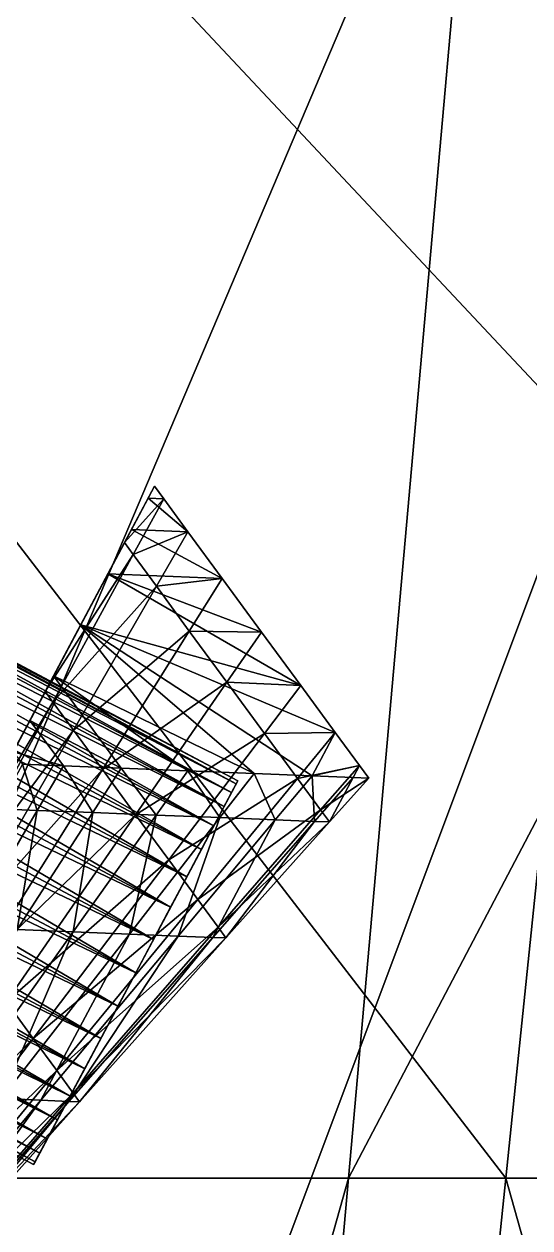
# Model space of a CAD drawing. Header units: metres. Extents: x -2.35 to 2.28, y -2.72 to 2.54.
# Drawn here: x 0.1122 to 0.2284, y 2.0542 to 2.3308 of the extents above; entities that cross this region are included whole.
import ezdxf

# ---------------------------------------------------------------- set-up
doc = ezdxf.new("R2010")
doc.units = ezdxf.units.M

msp = doc.modelspace()

# ---------------------------------------------------------------- linework, layer by layer
at = {"layer": 'Cylinder 10'}
for points in [[(0.16091, 2.15628, 1.27458), (-0.0155, 2.25008, 1.27458), (-0.01656, 2.24809, 1.26617)], [(0.15985, 2.15429, 1.30033), (-0.01656, 2.24809, 1.30033), (-0.0155, 2.25008, 1.29192)], [(0.16127, 2.15695, 1.28325), (-0.01515, 2.25075, 1.28325), (-0.0155, 2.25008, 1.27458)], [(0.16091, 2.15628, 1.29192), (-0.0155, 2.25008, 1.29192), (-0.01515, 2.25075, 1.28325)], [(0.16127, 2.15695, 1.28325), (-0.0155, 2.25008, 1.27458), (0.16091, 2.15628, 1.27458)], [(0.15985, 2.15429, 1.30033), (-0.0155, 2.25008, 1.29192), (0.16091, 2.15628, 1.29192)], [(0.16091, 2.15628, 1.29192), (-0.01515, 2.25075, 1.28325), (0.16127, 2.15695, 1.28325)], [(0.15985, 2.15429, 1.26617), (-0.01656, 2.24809, 1.26617), (-0.01829, 2.24484, 1.25828)], [(0.15812, 2.15104, 1.30823), (-0.01829, 2.24484, 1.30823), (-0.01656, 2.24809, 1.30033)], [(0.16091, 2.15628, 1.27458), (-0.01656, 2.24809, 1.26617), (0.15985, 2.15429, 1.26617)], [(0.15812, 2.15104, 1.30823), (-0.01656, 2.24809, 1.30033), (0.15985, 2.15429, 1.30033)], [(0.15812, 2.15104, 1.25828), (-0.01829, 2.24484, 1.25828), (-0.02063, 2.24043, 1.25114)], [(0.15578, 2.14663, 1.31536), (-0.02063, 2.24043, 1.31536), (-0.01829, 2.24484, 1.30823)], [(0.15985, 2.15429, 1.26617), (-0.01829, 2.24484, 1.25828), (0.15812, 2.15104, 1.25828)], [(0.15578, 2.14663, 1.31536), (-0.01829, 2.24484, 1.30823), (0.15812, 2.15104, 1.30823)], [(0.15578, 2.14663, 1.25114), (-0.02063, 2.24043, 1.25114), (-0.02352, 2.23499, 1.24499)], [(0.15289, 2.14119, 1.32151), (-0.02352, 2.23499, 1.32151), (-0.02063, 2.24043, 1.31536)], [(0.15812, 2.15104, 1.25828), (-0.02063, 2.24043, 1.25114), (0.15578, 2.14663, 1.25114)], [(0.15289, 2.14119, 1.32151), (-0.02063, 2.24043, 1.31536), (0.15578, 2.14663, 1.31536)], [(0.14954, 2.13489, 1.32651), (-0.02687, 2.2287, 1.32651), (-0.02352, 2.23499, 1.32151)], [(0.15289, 2.14119, 1.24499), (-0.02352, 2.23499, 1.24499), (-0.02687, 2.2287, 1.23999)], [(0.14954, 2.13489, 1.32651), (-0.02352, 2.23499, 1.32151), (0.15289, 2.14119, 1.32151)], [(0.15578, 2.14663, 1.25114), (-0.02352, 2.23499, 1.24499), (0.15289, 2.14119, 1.24499)], [(0.14584, 2.12793, 1.33019), (-0.03058, 2.22173, 1.33019), (-0.02687, 2.2287, 1.32651)], [(0.14954, 2.1349, 1.23999), (-0.02687, 2.2287, 1.23999), (-0.03058, 2.22173, 1.23631)], [(0.14584, 2.12793, 1.33019), (-0.02687, 2.2287, 1.32651), (0.14954, 2.13489, 1.32651)], [(0.15289, 2.14119, 1.24499), (-0.02687, 2.2287, 1.23999), (0.14954, 2.1349, 1.23999)], [(0.14189, 2.1205, 1.33244), (-0.03452, 2.2143, 1.33244), (-0.03058, 2.22173, 1.33019)], [(0.14584, 2.12793, 1.23631), (-0.03058, 2.22173, 1.23631), (-0.03452, 2.2143, 1.23406)], [(0.14189, 2.1205, 1.33244), (-0.03058, 2.22173, 1.33019), (0.14584, 2.12793, 1.33019)], [(0.14954, 2.1349, 1.23999), (-0.03058, 2.22173, 1.23631), (0.14584, 2.12793, 1.23631)], [(0.13782, 2.11284, 1.3332), (-0.0386, 2.20664, 1.3332), (-0.03452, 2.2143, 1.33244)], [(0.14189, 2.1205, 1.23406), (-0.03452, 2.2143, 1.23406), (-0.0386, 2.20664, 1.2333)], [(0.13782, 2.11284, 1.3332), (-0.03452, 2.2143, 1.33244), (0.14189, 2.1205, 1.33244)], [(0.14584, 2.12793, 1.23631), (-0.03452, 2.2143, 1.23406), (0.14189, 2.1205, 1.23406)], [(0.13374, 2.10518, 1.33244), (-0.04267, 2.19899, 1.33244), (-0.0386, 2.20664, 1.3332)], [(0.13782, 2.11284, 1.2333), (-0.0386, 2.20664, 1.2333), (-0.04267, 2.19899, 1.23406)], [(0.13374, 2.10518, 1.33244), (-0.0386, 2.20664, 1.3332), (0.13782, 2.11284, 1.3332)], [(0.14189, 2.1205, 1.23406), (-0.0386, 2.20664, 1.2333), (0.13782, 2.11284, 1.2333)], [(0.1298, 2.09776, 1.33019), (-0.04662, 2.19156, 1.33019), (-0.04267, 2.19899, 1.33244)], [(0.13374, 2.10519, 1.23406), (-0.04267, 2.19899, 1.23406), (-0.04662, 2.19156, 1.23631)], [(0.1298, 2.09776, 1.33019), (-0.04267, 2.19899, 1.33244), (0.13374, 2.10518, 1.33244)], [(0.13782, 2.11284, 1.2333), (-0.04267, 2.19899, 1.23406), (0.13374, 2.10519, 1.23406)], [(0.12609, 2.09079, 1.32651), (-0.05032, 2.18459, 1.32651), (-0.04662, 2.19156, 1.33019)], [(0.1298, 2.09776, 1.23631), (-0.04662, 2.19156, 1.23631), (-0.05032, 2.18459, 1.23999)], [(0.12609, 2.09079, 1.32651), (-0.04662, 2.19156, 1.33019), (0.1298, 2.09776, 1.33019)], [(0.13374, 2.10519, 1.23406), (-0.04662, 2.19156, 1.23631), (0.1298, 2.09776, 1.23631)], [(0.12274, 2.08449, 1.32151), (-0.05367, 2.17829, 1.32151), (-0.05032, 2.18459, 1.32651)], [(0.12609, 2.09079, 1.23999), (-0.05032, 2.18459, 1.23999), (-0.05367, 2.17829, 1.24499)], [(0.12274, 2.08449, 1.32151), (-0.05032, 2.18459, 1.32651), (0.12609, 2.09079, 1.32651)], [(0.1298, 2.09776, 1.23631), (-0.05032, 2.18459, 1.23999), (0.12609, 2.09079, 1.23999)], [(0.11985, 2.07906, 1.31536), (-0.05656, 2.17286, 1.31536), (-0.05367, 2.17829, 1.32151)], [(0.12274, 2.08449, 1.24499), (-0.05367, 2.17829, 1.24499), (-0.05656, 2.17286, 1.25114)], [(0.11985, 2.07906, 1.31536), (-0.05367, 2.17829, 1.32151), (0.12274, 2.08449, 1.32151)], [(0.12609, 2.09079, 1.23999), (-0.05367, 2.17829, 1.24499), (0.12274, 2.08449, 1.24499)], [(0.11751, 2.07465, 1.30822), (-0.0589, 2.16845, 1.30823), (-0.05656, 2.17286, 1.31536)], [(0.11985, 2.07906, 1.25114), (-0.05656, 2.17286, 1.25114), (-0.0589, 2.16845, 1.25828)], [(0.11751, 2.07465, 1.30822), (-0.05656, 2.17286, 1.31536), (0.11985, 2.07906, 1.31536)], [(0.12274, 2.08449, 1.24499), (-0.05656, 2.17286, 1.25114), (0.11985, 2.07906, 1.25114)], [(0.11578, 2.0714, 1.30033), (-0.06063, 2.1652, 1.30033), (-0.0589, 2.16845, 1.30823)], [(0.11751, 2.07465, 1.25827), (-0.0589, 2.16845, 1.25828), (-0.06063, 2.1652, 1.26617)], [(0.11578, 2.0714, 1.30033), (-0.0589, 2.16845, 1.30823), (0.11751, 2.07465, 1.30822)], [(0.11985, 2.07906, 1.25114), (-0.0589, 2.16845, 1.25828), (0.11751, 2.07465, 1.25827)], [(0.11437, 2.06874, 1.28325), (-0.06205, 2.16254, 1.28325), (-0.06169, 2.16321, 1.29192)], [(0.11472, 2.06941, 1.27458), (-0.06169, 2.16321, 1.27458), (-0.06205, 2.16254, 1.28325)], [(0.11472, 2.06941, 1.29192), (-0.06169, 2.16321, 1.29192), (-0.06063, 2.1652, 1.30033)], [(0.11578, 2.0714, 1.26617), (-0.06063, 2.1652, 1.26617), (-0.06169, 2.16321, 1.27458)], [(0.11437, 2.06874, 1.28325), (-0.06169, 2.16321, 1.29192), (0.11472, 2.06941, 1.29192)], [(0.11578, 2.0714, 1.26617), (-0.06169, 2.16321, 1.27458), (0.11472, 2.06941, 1.27458)], [(0.11472, 2.06941, 1.29192), (-0.06063, 2.1652, 1.30033), (0.11578, 2.0714, 1.30033)], [(0.11751, 2.07465, 1.25827), (-0.06063, 2.1652, 1.26617), (0.11578, 2.0714, 1.26617)], [(0.11472, 2.06941, 1.27458), (-0.06205, 2.16254, 1.28325), (0.11437, 2.06874, 1.28325)], [(0.13782, 2.11284, 1.28325), (0.16127, 2.15695, 1.28325), (0.16091, 2.15628, 1.27458)], [(0.13782, 2.11284, 1.28325), (0.16127, 2.15695, 1.28325), (0.13782, 2.11284, 1.28325)], [(0.13782, 2.11284, 1.28325), (0.16091, 2.15628, 1.29192), (0.16127, 2.15695, 1.28325)], [(0.13782, 2.11284, 1.28325), (0.16091, 2.15628, 1.27458), (0.15985, 2.15429, 1.26617)], [(0.13782, 2.11284, 1.28325), (0.16091, 2.15628, 1.27458), (0.13782, 2.11284, 1.28325)], [(0.13782, 2.11284, 1.28325), (0.16091, 2.15628, 1.29192), (0.13782, 2.11284, 1.28325)], [(0.13782, 2.11284, 1.28325), (0.15985, 2.15429, 1.30033), (0.16091, 2.15628, 1.29192)], [(0.16091, 2.15628, 1.27458), (0.15985, 2.15429, 1.26617), (0.15985, 2.15429, 1.26617)], [(0.16091, 2.15628, 1.27458), (0.16091, 2.15628, 1.27458), (0.15985, 2.15429, 1.26617)], [(0.15985, 2.15429, 1.30033), (0.16091, 2.15628, 1.29192), (0.16091, 2.15628, 1.29192)], [(0.15985, 2.15429, 1.30033), (0.15985, 2.15429, 1.30033), (0.16091, 2.15628, 1.29192)], [(0.16127, 2.15695, 1.28325), (0.16091, 2.15628, 1.27458), (0.16091, 2.15628, 1.27458)], [(0.16127, 2.15695, 1.28325), (0.16127, 2.15695, 1.28325), (0.16091, 2.15628, 1.27458)], [(0.16091, 2.15628, 1.29192), (0.16127, 2.15695, 1.28325), (0.16127, 2.15695, 1.28325)], [(0.16091, 2.15628, 1.29192), (0.16091, 2.15628, 1.29192), (0.16127, 2.15695, 1.28325)], [(0.13782, 2.11284, 1.28325), (0.15985, 2.15429, 1.26617), (0.15812, 2.15104, 1.25828)], [(0.13782, 2.11284, 1.28325), (0.15985, 2.15429, 1.26617), (0.13782, 2.11284, 1.28325)], [(0.13782, 2.11284, 1.28325), (0.15985, 2.15429, 1.30033), (0.13782, 2.11284, 1.28325)], [(0.13782, 2.11284, 1.28325), (0.15812, 2.15104, 1.30823), (0.15985, 2.15429, 1.30033)], [(0.15985, 2.15429, 1.26617), (0.15812, 2.15104, 1.25828), (0.15812, 2.15104, 1.25828)], [(0.15985, 2.15429, 1.26617), (0.15985, 2.15429, 1.26617), (0.15812, 2.15104, 1.25828)], [(0.15812, 2.15104, 1.30823), (0.15985, 2.15429, 1.30033), (0.15985, 2.15429, 1.30033)], [(0.15812, 2.15104, 1.30823), (0.15812, 2.15104, 1.30823), (0.15985, 2.15429, 1.30033)], [(0.13782, 2.11284, 1.28325), (0.15812, 2.15104, 1.25828), (0.15578, 2.14663, 1.25114)], [(0.13782, 2.11284, 1.28325), (0.15812, 2.15104, 1.25828), (0.13782, 2.11284, 1.28325)], [(0.13782, 2.11284, 1.28325), (0.15812, 2.15104, 1.30823), (0.13782, 2.11284, 1.28325)], [(0.13782, 2.11284, 1.28325), (0.15578, 2.14663, 1.31536), (0.15812, 2.15104, 1.30823)], [(0.15812, 2.15104, 1.25828), (0.15578, 2.14663, 1.25114), (0.15578, 2.14663, 1.25114)], [(0.15812, 2.15104, 1.25828), (0.15812, 2.15104, 1.25828), (0.15578, 2.14663, 1.25114)], [(0.15578, 2.14663, 1.31536), (0.15812, 2.15104, 1.30823), (0.15812, 2.15104, 1.30823)], [(0.15578, 2.14663, 1.31536), (0.15578, 2.14663, 1.31536), (0.15812, 2.15104, 1.30823)], [(0.13782, 2.11284, 1.28325), (0.15578, 2.14663, 1.25114), (0.15289, 2.14119, 1.24499)], [(0.13782, 2.11284, 1.28325), (0.15578, 2.14663, 1.25114), (0.13782, 2.11284, 1.28325)], [(0.13782, 2.11284, 1.28325), (0.15578, 2.14663, 1.31536), (0.13782, 2.11284, 1.28325)], [(0.13782, 2.11284, 1.28325), (0.15289, 2.14119, 1.32151), (0.15578, 2.14663, 1.31536)], [(0.15578, 2.14663, 1.25114), (0.15289, 2.14119, 1.24499), (0.15289, 2.14119, 1.24499)], [(0.15578, 2.14663, 1.25114), (0.15578, 2.14663, 1.25114), (0.15289, 2.14119, 1.24499)], [(0.15289, 2.14119, 1.32151), (0.15578, 2.14663, 1.31536), (0.15578, 2.14663, 1.31536)], [(0.15289, 2.14119, 1.32151), (0.15289, 2.14119, 1.32151), (0.15578, 2.14663, 1.31536)], [(0.13782, 2.11284, 1.28325), (0.15289, 2.14119, 1.32151), (0.13782, 2.11284, 1.28325)], [(0.13782, 2.11284, 1.28325), (0.14954, 2.13489, 1.32651), (0.15289, 2.14119, 1.32151)], [(0.13782, 2.11284, 1.28325), (0.15289, 2.14119, 1.24499), (0.14954, 2.1349, 1.23999)], [(0.13782, 2.11284, 1.28325), (0.15289, 2.14119, 1.24499), (0.13782, 2.11284, 1.28325)], [(0.14954, 2.13489, 1.32651), (0.15289, 2.14119, 1.32151), (0.15289, 2.14119, 1.32151)], [(0.14954, 2.13489, 1.32651), (0.14954, 2.13489, 1.32651), (0.15289, 2.14119, 1.32151)], [(0.15289, 2.14119, 1.24499), (0.14954, 2.1349, 1.23999), (0.14954, 2.1349, 1.23999)], [(0.15289, 2.14119, 1.24499), (0.15289, 2.14119, 1.24499), (0.14954, 2.1349, 1.23999)], [(0.13782, 2.11284, 1.28325), (0.14954, 2.1349, 1.23999), (0.14584, 2.12793, 1.23631)], [(0.13782, 2.11284, 1.28325), (0.14954, 2.1349, 1.23999), (0.13782, 2.11284, 1.28325)], [(0.13782, 2.11284, 1.28325), (0.14954, 2.13489, 1.32651), (0.13782, 2.11284, 1.28325)], [(0.13782, 2.11284, 1.28325), (0.14584, 2.12793, 1.33019), (0.14954, 2.13489, 1.32651)], [(0.14954, 2.1349, 1.23999), (0.14584, 2.12793, 1.23631), (0.14584, 2.12793, 1.23631)], [(0.14954, 2.1349, 1.23999), (0.14954, 2.1349, 1.23999), (0.14584, 2.12793, 1.23631)], [(0.14584, 2.12793, 1.33019), (0.14954, 2.13489, 1.32651), (0.14954, 2.13489, 1.32651)], [(0.14584, 2.12793, 1.33019), (0.14584, 2.12793, 1.33019), (0.14954, 2.13489, 1.32651)], [(0.13782, 2.11284, 1.28325), (0.14584, 2.12793, 1.33019), (0.13782, 2.11284, 1.28325)], [(0.13782, 2.11284, 1.28325), (0.14189, 2.1205, 1.33244), (0.14584, 2.12793, 1.33019)], [(0.13782, 2.11284, 1.28325), (0.14584, 2.12793, 1.23631), (0.14189, 2.1205, 1.23406)], [(0.13782, 2.11284, 1.28325), (0.14584, 2.12793, 1.23631), (0.13782, 2.11284, 1.28325)], [(0.14189, 2.1205, 1.33244), (0.14584, 2.12793, 1.33019), (0.14584, 2.12793, 1.33019)], [(0.14189, 2.1205, 1.33244), (0.14189, 2.1205, 1.33244), (0.14584, 2.12793, 1.33019)], [(0.14584, 2.12793, 1.23631), (0.14189, 2.1205, 1.23406), (0.14189, 2.1205, 1.23406)], [(0.14584, 2.12793, 1.23631), (0.14584, 2.12793, 1.23631), (0.14189, 2.1205, 1.23406)], [(0.13782, 2.11284, 1.28325), (0.14189, 2.1205, 1.33244), (0.13782, 2.11284, 1.28325)], [(0.13782, 2.11284, 1.28325), (0.13782, 2.11284, 1.3332), (0.14189, 2.1205, 1.33244)], [(0.13782, 2.11284, 1.3332), (0.14189, 2.1205, 1.33244), (0.14189, 2.1205, 1.33244)], [(0.13782, 2.11284, 1.3332), (0.13782, 2.11284, 1.3332), (0.14189, 2.1205, 1.33244)], [(0.13782, 2.11284, 1.28325), (0.14189, 2.1205, 1.23406), (0.13782, 2.11284, 1.2333)], [(0.14189, 2.1205, 1.23406), (0.13782, 2.11284, 1.2333), (0.13782, 2.11284, 1.2333)], [(0.14189, 2.1205, 1.23406), (0.14189, 2.1205, 1.23406), (0.13782, 2.11284, 1.2333)], [(0.13782, 2.11284, 1.28325), (0.14189, 2.1205, 1.23406), (0.13782, 2.11284, 1.28325)], [(0.13782, 2.11284, 1.28325), (0.11437, 2.06874, 1.28325), (0.11472, 2.06941, 1.29192)], [(0.13782, 2.11284, 1.28325), (0.11437, 2.06874, 1.28325), (0.13782, 2.11284, 1.28325)], [(0.13782, 2.11284, 1.28325), (0.11472, 2.06941, 1.27458), (0.11437, 2.06874, 1.28325)], [(0.13782, 2.11284, 1.28325), (0.11472, 2.06941, 1.29192), (0.11578, 2.0714, 1.30033)], [(0.13782, 2.11284, 1.28325), (0.11472, 2.06941, 1.29192), (0.13782, 2.11284, 1.28325)], [(0.13782, 2.11284, 1.28325), (0.11472, 2.06941, 1.27458), (0.13782, 2.11284, 1.28325)], [(0.13782, 2.11284, 1.28325), (0.11578, 2.0714, 1.26617), (0.11472, 2.06941, 1.27458)], [(0.13782, 2.11284, 1.28325), (0.11578, 2.0714, 1.30033), (0.11751, 2.07465, 1.30822)], [(0.13782, 2.11284, 1.28325), (0.11578, 2.0714, 1.30033), (0.13782, 2.11284, 1.28325)], [(0.13782, 2.11284, 1.28325), (0.11578, 2.0714, 1.26617), (0.13782, 2.11284, 1.28325)], [(0.13782, 2.11284, 1.28325), (0.11751, 2.07465, 1.25827), (0.11578, 2.0714, 1.26617)], [(0.13782, 2.11284, 1.28325), (0.11751, 2.07465, 1.30822), (0.11985, 2.07906, 1.31536)], [(0.13782, 2.11284, 1.28325), (0.11751, 2.07465, 1.30822), (0.13782, 2.11284, 1.28325)], [(0.13782, 2.11284, 1.28325), (0.11751, 2.07465, 1.25827), (0.13782, 2.11284, 1.28325)], [(0.13782, 2.11284, 1.28325), (0.11985, 2.07906, 1.25114), (0.11751, 2.07465, 1.25827)], [(0.13782, 2.11284, 1.28325), (0.11985, 2.07906, 1.31536), (0.12274, 2.08449, 1.32151)], [(0.13782, 2.11284, 1.28325), (0.11985, 2.07906, 1.31536), (0.13782, 2.11284, 1.28325)], [(0.13782, 2.11284, 1.28325), (0.11985, 2.07906, 1.25114), (0.13782, 2.11284, 1.28325)], [(0.13782, 2.11284, 1.28325), (0.12274, 2.08449, 1.24499), (0.11985, 2.07906, 1.25114)], [(0.13782, 2.11284, 1.28325), (0.12274, 2.08449, 1.32151), (0.12609, 2.09079, 1.32651)], [(0.13782, 2.11284, 1.28325), (0.12274, 2.08449, 1.32151), (0.13782, 2.11284, 1.28325)], [(0.13782, 2.11284, 1.28325), (0.12274, 2.08449, 1.24499), (0.13782, 2.11284, 1.28325)], [(0.13782, 2.11284, 1.28325), (0.12609, 2.09079, 1.23999), (0.12274, 2.08449, 1.24499)], [(0.13782, 2.11284, 1.28325), (0.12609, 2.09079, 1.32651), (0.1298, 2.09776, 1.33019)], [(0.13782, 2.11284, 1.28325), (0.12609, 2.09079, 1.32651), (0.13782, 2.11284, 1.28325)], [(0.13782, 2.11284, 1.28325), (0.12609, 2.09079, 1.23999), (0.13782, 2.11284, 1.28325)], [(0.13782, 2.11284, 1.28325), (0.1298, 2.09776, 1.23631), (0.12609, 2.09079, 1.23999)], [(0.13782, 2.11284, 1.28325), (0.1298, 2.09776, 1.33019), (0.13374, 2.10518, 1.33244)], [(0.13782, 2.11284, 1.28325), (0.1298, 2.09776, 1.33019), (0.13782, 2.11284, 1.28325)], [(0.13782, 2.11284, 1.28325), (0.1298, 2.09776, 1.23631), (0.13782, 2.11284, 1.28325)], [(0.13782, 2.11284, 1.28325), (0.13374, 2.10519, 1.23406), (0.1298, 2.09776, 1.23631)], [(0.13782, 2.11284, 1.28325), (0.13374, 2.10518, 1.33244), (0.13782, 2.11284, 1.3332)], [(0.13374, 2.10518, 1.33244), (0.13782, 2.11284, 1.3332), (0.13782, 2.11284, 1.3332)], [(0.13374, 2.10518, 1.33244), (0.13374, 2.10518, 1.33244), (0.13782, 2.11284, 1.3332)], [(0.13782, 2.11284, 1.28325), (0.13374, 2.10518, 1.33244), (0.13782, 2.11284, 1.28325)], [(0.13782, 2.11284, 1.28325), (0.13374, 2.10519, 1.23406), (0.13782, 2.11284, 1.28325)], [(0.13782, 2.11284, 1.28325), (0.13782, 2.11284, 1.2333), (0.13374, 2.10519, 1.23406)], [(0.13782, 2.11284, 1.2333), (0.13374, 2.10519, 1.23406), (0.13374, 2.10519, 1.23406)], [(0.13782, 2.11284, 1.2333), (0.13782, 2.11284, 1.2333), (0.13374, 2.10519, 1.23406)], [(0.13782, 2.11284, 1.28325), (0.13782, 2.11284, 1.3332), (0.13782, 2.11284, 1.28325)], [(0.13782, 2.11284, 1.28325), (0.13782, 2.11284, 1.2333), (0.13782, 2.11284, 1.28325)], [(0.13374, 2.10519, 1.23406), (0.1298, 2.09776, 1.23631), (0.1298, 2.09776, 1.23631)], [(0.13374, 2.10519, 1.23406), (0.13374, 2.10519, 1.23406), (0.1298, 2.09776, 1.23631)], [(0.1298, 2.09776, 1.33019), (0.13374, 2.10518, 1.33244), (0.13374, 2.10518, 1.33244)], [(0.1298, 2.09776, 1.33019), (0.1298, 2.09776, 1.33019), (0.13374, 2.10518, 1.33244)], [(0.12609, 2.09079, 1.32651), (0.1298, 2.09776, 1.33019), (0.1298, 2.09776, 1.33019)], [(0.12609, 2.09079, 1.32651), (0.12609, 2.09079, 1.32651), (0.1298, 2.09776, 1.33019)], [(0.1298, 2.09776, 1.23631), (0.12609, 2.09079, 1.23999), (0.12609, 2.09079, 1.23999)], [(0.1298, 2.09776, 1.23631), (0.1298, 2.09776, 1.23631), (0.12609, 2.09079, 1.23999)], [(0.12274, 2.08449, 1.32151), (0.12609, 2.09079, 1.32651), (0.12609, 2.09079, 1.32651)], [(0.12274, 2.08449, 1.32151), (0.12274, 2.08449, 1.32151), (0.12609, 2.09079, 1.32651)], [(0.12609, 2.09079, 1.23999), (0.12274, 2.08449, 1.24499), (0.12274, 2.08449, 1.24499)], [(0.12609, 2.09079, 1.23999), (0.12609, 2.09079, 1.23999), (0.12274, 2.08449, 1.24499)], [(0.11985, 2.07906, 1.31536), (0.12274, 2.08449, 1.32151), (0.12274, 2.08449, 1.32151)], [(0.11985, 2.07906, 1.31536), (0.11985, 2.07906, 1.31536), (0.12274, 2.08449, 1.32151)], [(0.12274, 2.08449, 1.24499), (0.11985, 2.07906, 1.25114), (0.11985, 2.07906, 1.25114)], [(0.12274, 2.08449, 1.24499), (0.12274, 2.08449, 1.24499), (0.11985, 2.07906, 1.25114)], [(0.11751, 2.07465, 1.30822), (0.11985, 2.07906, 1.31536), (0.11985, 2.07906, 1.31536)], [(0.11751, 2.07465, 1.30822), (0.11751, 2.07465, 1.30822), (0.11985, 2.07906, 1.31536)], [(0.11985, 2.07906, 1.25114), (0.11751, 2.07465, 1.25827), (0.11751, 2.07465, 1.25827)], [(0.11985, 2.07906, 1.25114), (0.11985, 2.07906, 1.25114), (0.11751, 2.07465, 1.25827)], [(0.11578, 2.0714, 1.30033), (0.11751, 2.07465, 1.30822), (0.11751, 2.07465, 1.30822)], [(0.11578, 2.0714, 1.30033), (0.11578, 2.0714, 1.30033), (0.11751, 2.07465, 1.30822)], [(0.11751, 2.07465, 1.25827), (0.11578, 2.0714, 1.26617), (0.11578, 2.0714, 1.26617)], [(0.11751, 2.07465, 1.25827), (0.11751, 2.07465, 1.25827), (0.11578, 2.0714, 1.26617)], [(0.11437, 2.06874, 1.28325), (0.11472, 2.06941, 1.29192), (0.11472, 2.06941, 1.29192)], [(0.11437, 2.06874, 1.28325), (0.11437, 2.06874, 1.28325), (0.11472, 2.06941, 1.29192)], [(0.11472, 2.06941, 1.27458), (0.11437, 2.06874, 1.28325), (0.11437, 2.06874, 1.28325)], [(0.11472, 2.06941, 1.27458), (0.11472, 2.06941, 1.27458), (0.11437, 2.06874, 1.28325)], [(0.11472, 2.06941, 1.29192), (0.11578, 2.0714, 1.30033), (0.11578, 2.0714, 1.30033)], [(0.11472, 2.06941, 1.29192), (0.11472, 2.06941, 1.29192), (0.11578, 2.0714, 1.30033)], [(0.11578, 2.0714, 1.26617), (0.11472, 2.06941, 1.27458), (0.11472, 2.06941, 1.27458)], [(0.11578, 2.0714, 1.26617), (0.11578, 2.0714, 1.26617), (0.11472, 2.06941, 1.27458)]]:
    msp.add_3dface(points, dxfattribs=at)
at = {"layer": 'Prism 2'}
for points in [[(-0.0386, 0.74319, 0.94362), (0.46765, 2.54319, 0.94363), (-0.54485, 2.54319, 0.94363)], [(0.46765, 2.54319, 1.03363), (-0.0386, 0.74319, 1.03362), (-0.54485, 2.54319, 1.03363)], [(-0.0386, 0.74319, 0.94362), (0.46765, 2.54319, 1.03363), (0.46765, 2.54319, 0.94363)], [(-0.0386, 0.74319, 0.94362), (-0.0386, 0.74319, 1.03362), (0.46765, 2.54319, 1.03363)]]:
    msp.add_3dface(points, dxfattribs=at)
at = {"layer": 'Prism 3'}
for points in [[(-0.43326, 0.43542, 0.77503), (0.35424, 2.53542, 0.77503), (0.35424, 0.43542, 0.77503)], [(-0.43326, 0.43542, 0.77503), (-0.43326, 2.53542, 0.77503), (0.35424, 2.53542, 0.77503)], [(1.92924, 0.43542, 0.19753), (-0.03951, 2.53542, -0.2356), (-0.03951, 0.43542, -0.2356)], [(1.92924, 0.43542, 0.19753), (1.92924, 2.53542, 0.19753), (-0.03951, 2.53542, -0.2356)]]:
    msp.add_3dface(points, dxfattribs=at)
at = {"layer": 'Pyramid 12'}
for points in [[(0.22281, 2.06564, 0.747), (-0.0386, 2.40549, 0.747), (-0.0386, 2.06564, 0.747)], [(0.22281, 2.06564, 0.747), (0.25791, 2.40549, 0.747), (-0.0386, 2.40549, 0.747)], [(0.07264, 2.06564, 1.14745), (0.2169, 2.40549, 1.115), (0.18666, 2.06564, 1.07144)], [(0.07264, 2.06564, 1.14745), (0.08757, 2.40549, 1.20122), (0.2169, 2.40549, 1.115)], [(0.18666, 2.06564, 1.07144), (0.36515, 2.40549, 1.01617), (0.31736, 2.06564, 0.9843)], [(0.18666, 2.06564, 1.07144), (0.2169, 2.40549, 1.115), (0.36515, 2.40549, 1.01617)], [(0.45084, 2.06564, 0.747), (0.25791, 2.40549, 0.747), (0.22281, 2.06564, 0.747)], [(0.17319, 1.58518, 0.747), (-0.0386, 2.06564, 0.747), (-0.0386, 1.58518, 0.747)], [(0.17319, 1.58518, 0.747), (0.22281, 2.06564, 0.747), (-0.0386, 2.06564, 0.747)], [(0.05153, 1.58518, 1.07144), (0.18666, 2.06564, 1.07144), (0.1439, 1.58518, 1.00986)], [(0.05153, 1.58518, 1.07144), (0.07264, 2.06564, 1.14745), (0.18666, 2.06564, 1.07144)], [(0.1439, 1.58518, 1.00986), (0.31736, 2.06564, 0.9843), (0.24979, 1.58518, 0.93926)], [(0.1439, 1.58518, 1.00986), (0.18666, 2.06564, 1.07144), (0.31736, 2.06564, 0.9843)], [(0.35794, 1.58518, 0.747), (0.22281, 2.06564, 0.747), (0.17319, 1.58518, 0.747)], [(0.35794, 1.58518, 0.747), (0.45084, 2.06564, 0.747), (0.22281, 2.06564, 0.747)]]:
    msp.add_3dface(points, dxfattribs=at)
at = {"layer": 'Pyramid 7'}
for points in [[(0.13383, 2.20905, 1.27772), (0.14213, 2.22465, 1.27207), (0.13523, 2.21167, 1.28126)], [(0.13383, 2.20905, 1.27772), (0.14067, 2.22191, 1.26837), (0.14213, 2.22465, 1.27207)], [(0.13523, 2.21167, 1.28126), (0.14213, 2.22465, 1.27207), (0.14424, 2.22177, 1.27022)], [(0.14213, 2.22465, 1.27207), (0.14067, 2.22191, 1.26837), (0.14424, 2.22177, 1.27022)], [(0.13015, 2.20213, 1.26838), (0.14067, 2.22191, 1.26837), (0.13383, 2.20905, 1.27772)], [(0.13015, 2.20213, 1.26838), (0.13683, 2.21469, 1.25862), (0.14067, 2.22191, 1.26837)], [(0.13523, 2.21167, 1.28126), (0.14424, 2.22177, 1.27022), (0.13725, 2.20891, 1.27949)], [(0.14982, 2.21417, 1.26534), (0.14067, 2.22191, 1.26837), (0.13683, 2.21469, 1.25862)], [(0.13725, 2.20891, 1.27949), (0.14424, 2.22177, 1.27022), (0.14982, 2.21417, 1.26534)], [(0.14424, 2.22177, 1.27022), (0.14067, 2.22191, 1.26837), (0.14982, 2.21417, 1.26534)], [(0.12496, 2.19235, 1.25519), (0.13683, 2.21469, 1.25862), (0.13015, 2.20213, 1.26838)], [(0.12496, 2.19235, 1.25519), (0.1314, 2.20447, 1.24483), (0.13683, 2.21469, 1.25862)], [(0.13683, 2.21469, 1.25862), (0.1314, 2.20447, 1.24483), (0.1577, 2.20343, 1.25845)], [(0.13683, 2.21469, 1.25862), (0.1577, 2.20343, 1.25845), (0.14982, 2.21417, 1.26534)], [(0.13725, 2.20891, 1.27949), (0.14982, 2.21417, 1.26534), (0.14258, 2.20164, 1.27482)], [(0.14258, 2.20164, 1.27482), (0.14982, 2.21417, 1.26534), (0.1577, 2.20343, 1.25845)], [(0.1158, 2.17513, 1.30236), (0.13523, 2.21167, 1.28126), (0.11703, 2.17744, 1.30548)], [(0.1158, 2.17513, 1.30236), (0.13383, 2.20905, 1.27772), (0.13523, 2.21167, 1.28126)], [(0.11703, 2.17744, 1.30548), (0.13523, 2.21167, 1.28126), (0.13725, 2.20891, 1.27949)], [(0.11255, 2.16903, 1.29413), (0.13383, 2.20905, 1.27772), (0.1158, 2.17513, 1.30236)], [(0.11255, 2.16903, 1.29413), (0.13015, 2.20213, 1.26838), (0.13383, 2.20905, 1.27772)], [(0.11703, 2.17744, 1.30548), (0.13725, 2.20891, 1.27949), (0.11881, 2.17501, 1.30392)], [(0.11881, 2.17501, 1.30392), (0.13725, 2.20891, 1.27949), (0.14258, 2.20164, 1.27482)], [(0.10797, 2.16041, 1.28249), (0.13015, 2.20213, 1.26838), (0.11255, 2.16903, 1.29413)], [(0.10797, 2.16041, 1.28249), (0.12496, 2.19235, 1.25519), (0.13015, 2.20213, 1.26838)], [(0.119, 2.18115, 1.24006), (0.1314, 2.20447, 1.24483), (0.12496, 2.19235, 1.25519)], [(0.119, 2.18115, 1.24006), (0.12517, 2.19276, 1.22902), (0.1314, 2.20447, 1.24483)], [(0.1314, 2.20447, 1.24483), (0.12517, 2.19276, 1.22902), (0.17576, 2.17881, 1.24264)], [(0.1314, 2.20447, 1.24483), (0.16673, 2.19112, 1.25055), (0.1577, 2.20343, 1.25845)], [(0.1314, 2.20447, 1.24483), (0.17576, 2.17881, 1.24264), (0.16673, 2.19112, 1.25055)], [(0.14258, 2.20164, 1.27482), (0.1577, 2.20343, 1.25845), (0.15012, 2.19136, 1.26822)], [(0.15012, 2.19136, 1.26822), (0.1577, 2.20343, 1.25845), (0.16673, 2.19112, 1.25055)], [(0.11881, 2.17501, 1.30392), (0.14258, 2.20164, 1.27482), (0.12351, 2.1686, 1.2998)], [(0.12351, 2.1686, 1.2998), (0.14258, 2.20164, 1.27482), (0.15012, 2.19136, 1.26822)], [(0.10272, 2.15053, 1.26916), (0.12496, 2.19235, 1.25519), (0.10797, 2.16041, 1.28249)], [(0.10272, 2.15053, 1.26916), (0.119, 2.18115, 1.24006), (0.12496, 2.19235, 1.25519)], [(0.11304, 2.16994, 1.22493), (0.12517, 2.19276, 1.22902), (0.119, 2.18115, 1.24006)], [(0.11304, 2.16994, 1.22493), (0.11895, 2.18105, 1.21322), (0.12517, 2.19276, 1.22902)], [(0.12517, 2.19276, 1.22902), (0.11895, 2.18105, 1.21322), (0.16503, 2.15862, 1.2154)], [(0.12351, 2.1686, 1.2998), (0.15012, 2.19136, 1.26822), (0.13016, 2.15953, 1.29399)], [(0.17834, 2.1581, 1.2223), (0.12517, 2.19276, 1.22902), (0.16503, 2.15862, 1.2154)], [(0.17834, 2.1581, 1.2223), (0.18364, 2.16806, 1.23575), (0.12517, 2.19276, 1.22902)], [(0.12517, 2.19276, 1.22902), (0.18364, 2.16806, 1.23575), (0.17576, 2.17881, 1.24264)], [(0.13016, 2.15953, 1.29399), (0.15012, 2.19136, 1.26822), (0.15877, 2.17958, 1.26066)], [(0.15012, 2.19136, 1.26822), (0.16673, 2.19112, 1.25055), (0.15877, 2.17958, 1.26066)], [(0.15877, 2.17958, 1.26066), (0.16673, 2.19112, 1.25055), (0.17576, 2.17881, 1.24264)], [(0.09746, 2.14065, 1.25582), (0.119, 2.18115, 1.24006), (0.10272, 2.15053, 1.26916)], [(0.09746, 2.14065, 1.25582), (0.11304, 2.16994, 1.22493), (0.119, 2.18115, 1.24006)], [(0.10784, 2.16016, 1.21174), (0.11895, 2.18105, 1.21322), (0.11304, 2.16994, 1.22493)], [(0.10784, 2.16016, 1.21174), (0.11351, 2.17083, 1.19943), (0.11895, 2.18105, 1.21322)], [(0.11895, 2.18105, 1.21322), (0.11351, 2.17083, 1.19943), (0.13451, 2.15983, 1.1996)], [(0.11895, 2.18105, 1.21322), (0.13451, 2.15983, 1.1996), (0.14977, 2.15923, 1.2075)], [(0.11895, 2.18105, 1.21322), (0.14977, 2.15923, 1.2075), (0.16503, 2.15862, 1.2154)], [(0.0903, 2.12717, 1.33719), (0.11703, 2.17744, 1.30548), (0.09129, 2.12904, 1.33972)], [(0.0903, 2.12717, 1.33719), (0.1158, 2.17513, 1.30236), (0.11703, 2.17744, 1.30548)], [(0.09129, 2.12904, 1.33972), (0.11703, 2.17744, 1.30548), (0.11881, 2.17501, 1.30392)], [(0.13016, 2.15953, 1.29399), (0.15877, 2.17958, 1.26066), (0.13778, 2.14914, 1.28732)], [(0.13778, 2.14914, 1.28732), (0.15877, 2.17958, 1.26066), (0.16741, 2.16779, 1.25309)], [(0.15877, 2.17958, 1.26066), (0.17576, 2.17881, 1.24264), (0.16741, 2.16779, 1.25309)], [(0.16741, 2.16779, 1.25309), (0.17576, 2.17881, 1.24264), (0.18364, 2.16806, 1.23575)], [(0.08767, 2.12223, 1.33052), (0.1158, 2.17513, 1.30236), (0.0903, 2.12717, 1.33719)], [(0.08767, 2.12223, 1.33052), (0.11255, 2.16903, 1.29413), (0.1158, 2.17513, 1.30236)], [(0.09129, 2.12904, 1.33972), (0.11881, 2.17501, 1.30392), (0.09274, 2.12707, 1.33846)], [(0.09274, 2.12707, 1.33846), (0.11881, 2.17501, 1.30392), (0.12351, 2.1686, 1.2998)], [(0.08396, 2.11525, 1.3211), (0.11255, 2.16903, 1.29413), (0.08767, 2.12223, 1.33052)], [(0.08396, 2.11525, 1.3211), (0.10797, 2.16041, 1.28249), (0.11255, 2.16903, 1.29413)], [(0.09288, 2.13203, 1.24419), (0.11304, 2.16994, 1.22493), (0.09746, 2.14065, 1.25582)], [(0.09288, 2.13203, 1.24419), (0.10784, 2.16016, 1.21174), (0.11304, 2.16994, 1.22493)], [(0.10416, 2.15325, 1.2024), (0.11351, 2.17083, 1.19943), (0.10784, 2.16016, 1.21174)], [(0.10416, 2.15325, 1.2024), (0.10967, 2.16361, 1.18967), (0.11351, 2.17083, 1.19943)], [(0.10967, 2.16361, 1.18967), (0.1212, 2.16035, 1.1927), (0.11351, 2.17083, 1.19943)], [(0.1212, 2.16035, 1.1927), (0.13451, 2.15983, 1.1996), (0.11351, 2.17083, 1.19943)], [(0.09274, 2.12707, 1.33846), (0.12351, 2.1686, 1.2998), (0.09655, 2.12188, 1.33512)], [(0.09655, 2.12188, 1.33512), (0.12351, 2.1686, 1.2998), (0.13016, 2.15953, 1.29399)], [(0.13778, 2.14914, 1.28732), (0.16741, 2.16779, 1.25309), (0.1454, 2.13875, 1.28065)], [(0.1454, 2.13875, 1.28065), (0.16741, 2.16779, 1.25309), (0.17495, 2.15751, 1.2465)], [(0.16741, 2.16779, 1.25309), (0.18364, 2.16806, 1.23575), (0.17495, 2.15751, 1.2465)], [(0.17495, 2.15751, 1.2465), (0.18364, 2.16806, 1.23575), (0.18921, 2.16047, 1.23087)], [(0.18921, 2.16047, 1.23087), (0.18364, 2.16806, 1.23575), (0.17834, 2.1581, 1.2223)], [(0.1212, 2.16035, 1.1927), (0.10967, 2.16361, 1.18967), (0.11179, 2.16073, 1.18783)], [(0.1152, 2.15013, 1.2053), (0.11179, 2.16073, 1.18783), (0.10619, 2.15049, 1.20063)], [(0.1152, 2.15013, 1.2053), (0.1212, 2.16035, 1.1927), (0.11179, 2.16073, 1.18783)], [(0.17495, 2.15751, 1.2465), (0.18921, 2.16047, 1.23087), (0.18029, 2.15024, 1.24183)], [(0.18776, 2.15773, 1.22717), (0.18921, 2.16047, 1.23087), (0.17834, 2.1581, 1.2223)], [(0.18029, 2.15024, 1.24183), (0.18921, 2.16047, 1.23087), (0.19133, 2.15758, 1.22902)], [(0.18921, 2.16047, 1.23087), (0.18776, 2.15773, 1.22717), (0.19133, 2.15758, 1.22902)], [(0.09655, 2.12188, 1.33512), (0.13016, 2.15953, 1.29399), (0.10193, 2.11454, 1.33041)], [(0.10193, 2.11454, 1.33041), (0.13016, 2.15953, 1.29399), (0.13778, 2.14914, 1.28732)], [(0.12794, 2.14963, 1.2119), (0.1212, 2.16035, 1.1927), (0.1152, 2.15013, 1.2053)], [(0.12794, 2.14963, 1.2119), (0.13451, 2.15983, 1.1996), (0.1212, 2.16035, 1.1927)], [(0.14254, 2.14905, 1.21946), (0.13451, 2.15983, 1.1996), (0.12794, 2.14963, 1.2119)], [(0.14254, 2.14905, 1.21946), (0.14977, 2.15923, 1.2075), (0.13451, 2.15983, 1.1996)], [(0.15714, 2.14848, 1.22702), (0.14977, 2.15923, 1.2075), (0.14254, 2.14905, 1.21946)], [(0.15714, 2.14848, 1.22702), (0.16503, 2.15862, 1.2154), (0.14977, 2.15923, 1.2075)], [(0.16988, 2.14797, 1.23362), (0.16503, 2.15862, 1.2154), (0.15714, 2.14848, 1.22702)], [(0.16988, 2.14797, 1.23362), (0.17834, 2.1581, 1.2223), (0.16503, 2.15862, 1.2154)], [(0.17889, 2.14762, 1.23829), (0.17834, 2.1581, 1.2223), (0.16988, 2.14797, 1.23362)], [(0.17889, 2.14762, 1.23829), (0.18776, 2.15773, 1.22717), (0.17834, 2.1581, 1.2223)], [(0.18231, 2.14748, 1.24006), (0.18776, 2.15773, 1.22717), (0.17889, 2.14762, 1.23829)], [(0.18231, 2.14748, 1.24006), (0.19133, 2.15758, 1.22902), (0.18776, 2.15773, 1.22717)], [(0.1454, 2.13875, 1.28065), (0.17495, 2.15751, 1.2465), (0.15205, 2.12969, 1.27483)], [(0.15205, 2.12969, 1.27483), (0.17495, 2.15751, 1.2465), (0.18029, 2.15024, 1.24183)], [(0.18029, 2.15024, 1.24183), (0.19133, 2.15758, 1.22902), (0.18231, 2.14748, 1.24006)], [(0.09937, 2.12319, 1.23851), (0.1152, 2.15013, 1.2053), (0.10619, 2.15049, 1.20063)], [(0.1106, 2.12274, 1.24433), (0.1152, 2.15013, 1.2053), (0.09937, 2.12319, 1.23851)], [(0.1106, 2.12274, 1.24433), (0.12794, 2.14963, 1.2119), (0.1152, 2.15013, 1.2053)], [(0.12347, 2.12223, 1.251), (0.12794, 2.14963, 1.2119), (0.1106, 2.12274, 1.24433)], [(0.12347, 2.12223, 1.251), (0.14254, 2.14905, 1.21946), (0.12794, 2.14963, 1.2119)], [(0.15205, 2.12969, 1.27483), (0.18029, 2.15024, 1.24183), (0.15675, 2.12328, 1.27072)], [(0.15675, 2.12328, 1.27072), (0.18029, 2.15024, 1.24183), (0.18231, 2.14748, 1.24006)], [(0.10193, 2.11454, 1.33041), (0.13778, 2.14914, 1.28732), (0.10811, 2.10612, 1.32501)], [(0.10811, 2.10612, 1.32501), (0.13778, 2.14914, 1.28732), (0.1454, 2.13875, 1.28065)], [(0.13635, 2.12173, 1.25766), (0.14254, 2.14905, 1.21946), (0.12347, 2.12223, 1.251)], [(0.13635, 2.12173, 1.25766), (0.15714, 2.14848, 1.22702), (0.14254, 2.14905, 1.21946)], [(0.14758, 2.12128, 1.26348), (0.15714, 2.14848, 1.22702), (0.13635, 2.12173, 1.25766)], [(0.14758, 2.12128, 1.26348), (0.16988, 2.14797, 1.23362), (0.15714, 2.14848, 1.22702)], [(0.15552, 2.12097, 1.2676), (0.16988, 2.14797, 1.23362), (0.14758, 2.12128, 1.26348)], [(0.15552, 2.12097, 1.2676), (0.17889, 2.14762, 1.23829), (0.16988, 2.14797, 1.23362)], [(0.15854, 2.12085, 1.26916), (0.17889, 2.14762, 1.23829), (0.15552, 2.12097, 1.2676)], [(0.15675, 2.12328, 1.27072), (0.18231, 2.14748, 1.24006), (0.15854, 2.12085, 1.26916)], [(0.15854, 2.12085, 1.26916), (0.18231, 2.14748, 1.24006), (0.17889, 2.14762, 1.23829)], [(0.10811, 2.10612, 1.32501), (0.1454, 2.13875, 1.28065), (0.11428, 2.0977, 1.3196)], [(0.11428, 2.0977, 1.3196), (0.1454, 2.13875, 1.28065), (0.15205, 2.12969, 1.27483)], [(0.11428, 2.0977, 1.3196), (0.15205, 2.12969, 1.27483), (0.11967, 2.09036, 1.31489)], [(0.11967, 2.09036, 1.31489), (0.15205, 2.12969, 1.27483), (0.15675, 2.12328, 1.27072)], [(0.09652, 2.08432, 1.29558), (0.12347, 2.12223, 1.251), (0.1106, 2.12274, 1.24433)], [(0.10695, 2.08391, 1.30098), (0.12347, 2.12223, 1.251), (0.09652, 2.08432, 1.29558)], [(0.10695, 2.08391, 1.30098), (0.13635, 2.12173, 1.25766), (0.12347, 2.12223, 1.251)], [(0.11605, 2.08355, 1.3057), (0.13635, 2.12173, 1.25766), (0.10695, 2.08391, 1.30098)], [(0.11605, 2.08355, 1.3057), (0.14758, 2.12128, 1.26348), (0.13635, 2.12173, 1.25766)], [(0.11967, 2.09036, 1.31489), (0.15675, 2.12328, 1.27072), (0.12348, 2.08517, 1.31156)], [(0.12348, 2.08517, 1.31156), (0.15675, 2.12328, 1.27072), (0.15854, 2.12085, 1.26916)], [(0.12248, 2.08329, 1.30903), (0.14758, 2.12128, 1.26348), (0.11605, 2.08355, 1.3057)], [(0.12248, 2.08329, 1.30903), (0.15552, 2.12097, 1.2676), (0.14758, 2.12128, 1.26348)], [(0.12492, 2.0832, 1.31029), (0.15552, 2.12097, 1.2676), (0.12248, 2.08329, 1.30903)], [(0.12348, 2.08517, 1.31156), (0.15854, 2.12085, 1.26916), (0.12492, 2.0832, 1.31029)], [(0.12492, 2.0832, 1.31029), (0.15854, 2.12085, 1.26916), (0.15552, 2.12097, 1.2676)], [(0.0741, 2.0568, 1.36821), (0.10811, 2.10612, 1.32501), (0.11428, 2.0977, 1.3196)], [(0.0741, 2.0568, 1.36821), (0.11428, 2.0977, 1.3196), (0.07861, 2.05064, 1.36426)], [(0.07861, 2.05064, 1.36426), (0.11428, 2.0977, 1.3196), (0.11967, 2.09036, 1.31489)], [(0.07861, 2.05064, 1.36426), (0.11967, 2.09036, 1.31489), (0.08255, 2.04527, 1.36081)], [(0.08255, 2.04527, 1.36081), (0.11967, 2.09036, 1.31489), (0.12348, 2.08517, 1.31156)], [(0.0799, 2.04029, 1.35409), (0.11605, 2.08355, 1.3057), (0.10695, 2.08391, 1.30098)], [(0.08461, 2.0401, 1.35653), (0.11605, 2.08355, 1.3057), (0.0799, 2.04029, 1.35409)], [(0.08255, 2.04527, 1.36081), (0.12348, 2.08517, 1.31156), (0.08534, 2.04147, 1.35838)], [(0.08461, 2.0401, 1.35653), (0.12248, 2.08329, 1.30903), (0.11605, 2.08355, 1.3057)], [(0.08639, 2.04003, 1.35745), (0.12248, 2.08329, 1.30903), (0.08461, 2.0401, 1.35653)], [(0.08534, 2.04147, 1.35838), (0.12348, 2.08517, 1.31156), (0.12492, 2.0832, 1.31029)], [(0.08534, 2.04147, 1.35838), (0.12492, 2.0832, 1.31029), (0.08639, 2.04003, 1.35745)], [(0.08639, 2.04003, 1.35745), (0.12492, 2.0832, 1.31029), (0.12248, 2.08329, 1.30903)]]:
    msp.add_3dface(points, dxfattribs=at)

doc.saveas('drawing.dxf')
